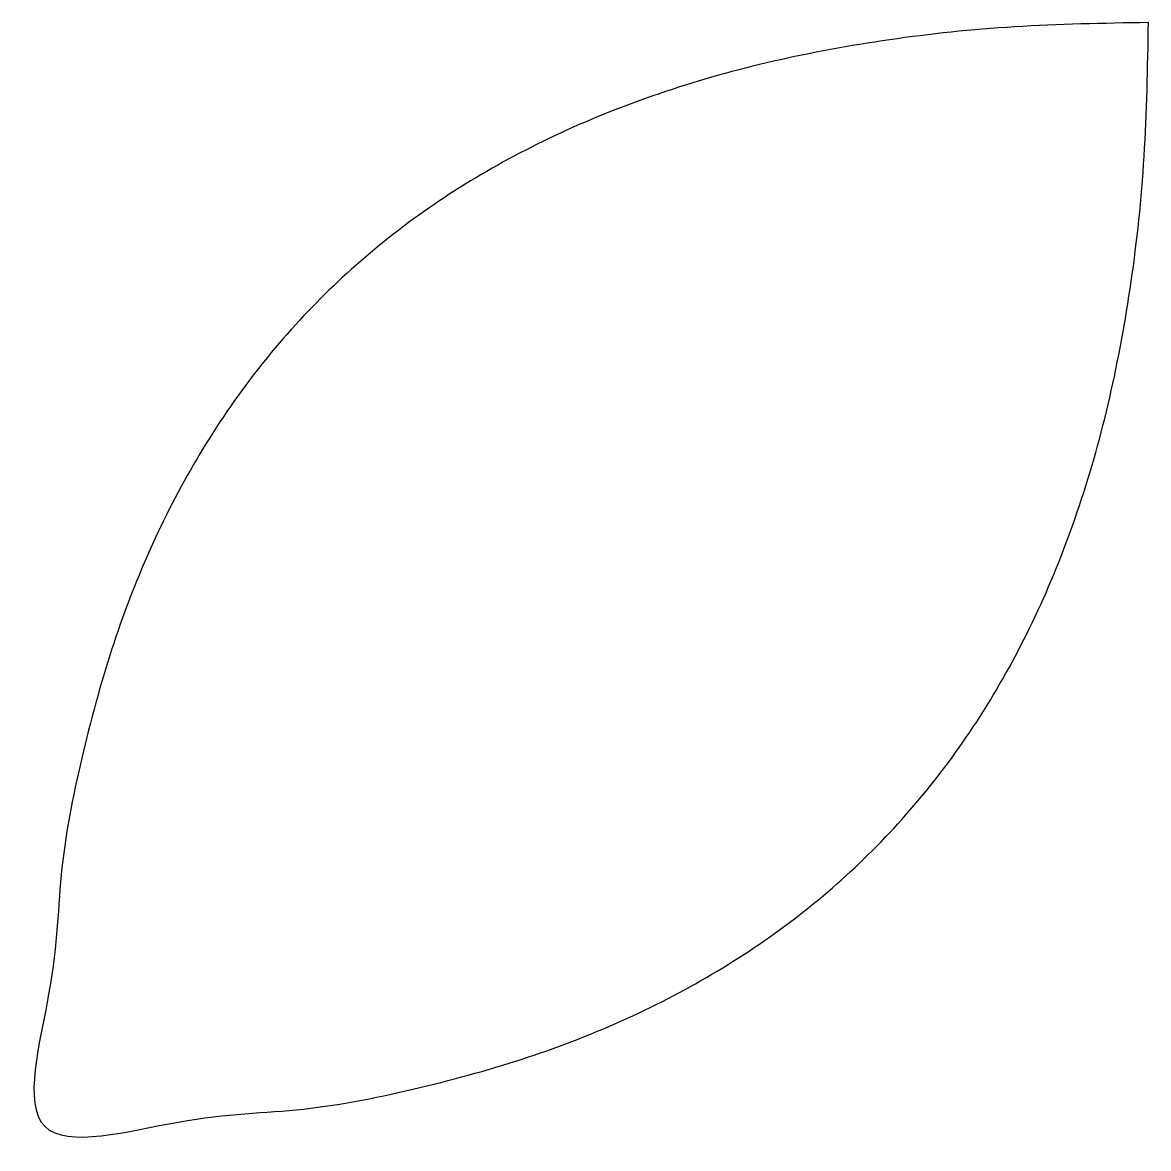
# Model space of a CAD drawing. Extents: x -0.2 to 10, y -0.2 to 10.
import ezdxf

# ---------------------------------------------------------------- set-up
doc = ezdxf.new("R2010")
doc.units = 0
doc.header["$MEASUREMENT"] = 0
doc.layers.get('0').update_dxf_attribs({"linetype": 'CONTINUOUS'})

msp = doc.modelspace()

# ---------------------------------------------------------------- linework, layer by layer
msp.add_open_spline([(10, 10), (10, 0), (0, 0), (0, 10), (10, 10)], degree=2, knots=[-20, -20, -20, 0, 0, 20, 20, 20])

doc.saveas('drawing.dxf')
